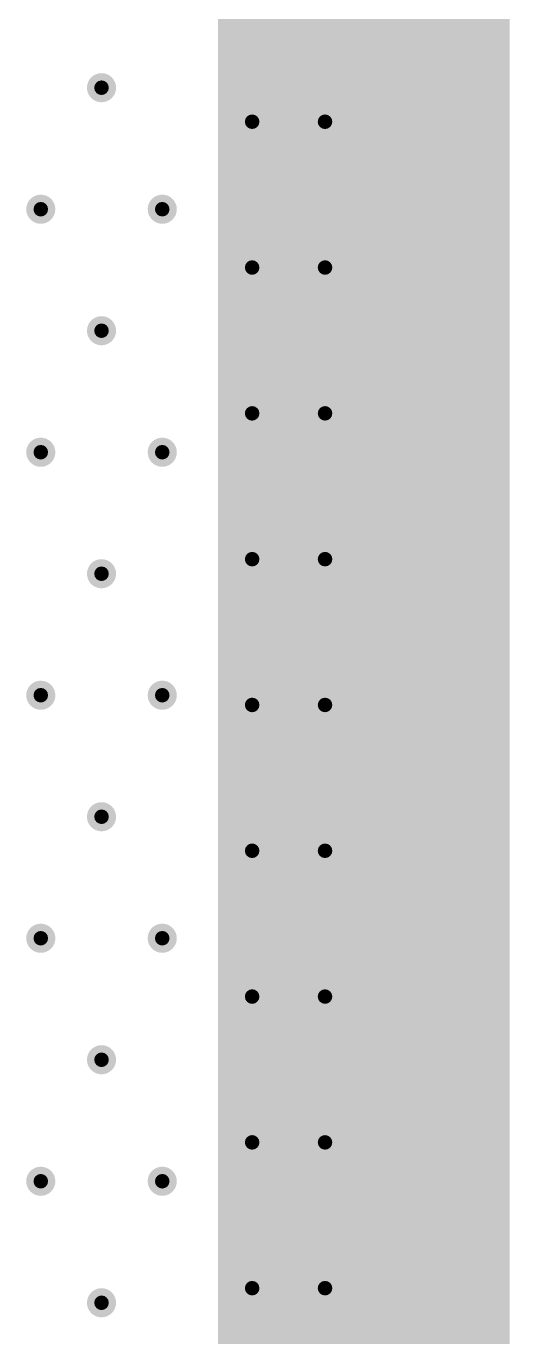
# Model space of a CAD drawing. Header units: inches. Extents: x -3 to 191, y -18 to 93.
# Drawn here: x 181.05 to 191, y 8.4 to 35.37 of the extents above; entities that cross this region are included whole.
import ezdxf

# ---------------------------------------------------------------- set-up
doc = ezdxf.new("R2010")
doc.units = ezdxf.units.IN
for name, color, linetype in [('Bottom Layer', 5, 'Continuous'), ('Bottom Solder', 6, 'Continuous'), ('GND 1', 90, 'Continuous'), ('GND 2', 156, 'Continuous'), ('Mechanical 1', 6, 'Continuous'), ('PWR', 16, 'Continuous'), ('Signal L4', 76, 'Continuous'), ('Top Layer', 1, 'Continuous'), ('Top Solder', 216, 'Continuous'), ('Via Holes', 16, 'Continuous')]:
    doc.layers.add(name, color=color, linetype=linetype)

msp = doc.modelspace()

# ---------------------------------------------------------------- hatches: boundary and pattern name
at = {"layer": 'Bottom Layer'}
msp.add_hatch(color=5, dxfattribs=at).paths.add_polyline_path([(186.154, 89.655), (186.562, 89.486), (186.929, 89.241), (187.241, 88.929), (187.486, 88.562), (187.655, 88.154), (187.741, 87.721), (187.741, 87.5), (187.741, 2.5), (187.741, 2.279), (187.655, 1.846), (187.486, 1.438), (187.241, 1.071), (186.929, 0.759), (186.562, 0.514), (186.154, 0.345), (185.721, 0.259), (185, 0.259), (185, 89.741), (185.721, 89.741)])
h = msp.add_hatch(color=5, dxfattribs=at)
edge = h.paths.add_edge_path()
edge.add_arc((182.6, 34.1), 0.3, 0, 360)
h = msp.add_hatch(color=5, dxfattribs=at)
edge = h.paths.add_edge_path()
edge.add_arc((185.7, 33.4), 0.3, 0, 360)
h = msp.add_hatch(color=5, dxfattribs=at)
edge = h.paths.add_edge_path()
edge.add_arc((187.2, 33.4), 0.3, 0, 360)
h = msp.add_hatch(color=5, dxfattribs=at)
edge = h.paths.add_edge_path()
edge.add_arc((181.35, 31.6), 0.3, 0, 360)
h = msp.add_hatch(color=5, dxfattribs=at)
edge = h.paths.add_edge_path()
edge.add_arc((183.85, 31.6), 0.3, 0, 360)
h = msp.add_hatch(color=5, dxfattribs=at)
edge = h.paths.add_edge_path()
edge.add_arc((185.7, 30.4), 0.3, 0, 360)
h = msp.add_hatch(color=5, dxfattribs=at)
edge = h.paths.add_edge_path()
edge.add_arc((187.2, 30.4), 0.3, 0, 360)
h = msp.add_hatch(color=5, dxfattribs=at)
edge = h.paths.add_edge_path()
edge.add_arc((182.6, 29.1), 0.3, 0, 360)
h = msp.add_hatch(color=5, dxfattribs=at)
edge = h.paths.add_edge_path()
edge.add_arc((185.7, 27.4), 0.3, 0, 360)
h = msp.add_hatch(color=5, dxfattribs=at)
edge = h.paths.add_edge_path()
edge.add_arc((187.2, 27.4), 0.3, 0, 360)
h = msp.add_hatch(color=5, dxfattribs=at)
edge = h.paths.add_edge_path()
edge.add_arc((181.35, 26.6), 0.3, 0, 360)
h = msp.add_hatch(color=5, dxfattribs=at)
edge = h.paths.add_edge_path()
edge.add_arc((183.85, 26.6), 0.3, 0, 360)
h = msp.add_hatch(color=5, dxfattribs=at)
edge = h.paths.add_edge_path()
edge.add_arc((185.7, 24.4), 0.3, 0, 360)
h = msp.add_hatch(color=5, dxfattribs=at)
edge = h.paths.add_edge_path()
edge.add_arc((187.2, 24.4), 0.3, 0, 360)
h = msp.add_hatch(color=5, dxfattribs=at)
edge = h.paths.add_edge_path()
edge.add_arc((182.6, 24.1), 0.3, 0, 360)
h = msp.add_hatch(color=5, dxfattribs=at)
edge = h.paths.add_edge_path()
edge.add_arc((181.35, 21.6), 0.3, 0, 360)
h = msp.add_hatch(color=5, dxfattribs=at)
edge = h.paths.add_edge_path()
edge.add_arc((183.85, 21.6), 0.3, 0, 360)
h = msp.add_hatch(color=5, dxfattribs=at)
edge = h.paths.add_edge_path()
edge.add_arc((185.7, 21.4), 0.3, 0, 360)
h = msp.add_hatch(color=5, dxfattribs=at)
edge = h.paths.add_edge_path()
edge.add_arc((187.2, 21.4), 0.3, 0, 360)
h = msp.add_hatch(color=5, dxfattribs=at)
edge = h.paths.add_edge_path()
edge.add_arc((182.6, 19.1), 0.3, 0, 360)
h = msp.add_hatch(color=5, dxfattribs=at)
edge = h.paths.add_edge_path()
edge.add_arc((185.7, 18.4), 0.3, 0, 360)
h = msp.add_hatch(color=5, dxfattribs=at)
edge = h.paths.add_edge_path()
edge.add_arc((187.2, 18.4), 0.3, 0, 360)
h = msp.add_hatch(color=5, dxfattribs=at)
edge = h.paths.add_edge_path()
edge.add_arc((181.35, 16.6), 0.3, 0, 360)
h = msp.add_hatch(color=5, dxfattribs=at)
edge = h.paths.add_edge_path()
edge.add_arc((183.85, 16.6), 0.3, 0, 360)
h = msp.add_hatch(color=5, dxfattribs=at)
edge = h.paths.add_edge_path()
edge.add_arc((185.7, 15.4), 0.3, 0, 360)
h = msp.add_hatch(color=5, dxfattribs=at)
edge = h.paths.add_edge_path()
edge.add_arc((187.2, 15.4), 0.3, 0, 360)
h = msp.add_hatch(color=5, dxfattribs=at)
edge = h.paths.add_edge_path()
edge.add_arc((182.6, 14.1), 0.3, 0, 360)
h = msp.add_hatch(color=5, dxfattribs=at)
edge = h.paths.add_edge_path()
edge.add_arc((185.7, 12.4), 0.3, 0, 360)
h = msp.add_hatch(color=5, dxfattribs=at)
edge = h.paths.add_edge_path()
edge.add_arc((187.2, 12.4), 0.3, 0, 360)
h = msp.add_hatch(color=5, dxfattribs=at)
edge = h.paths.add_edge_path()
edge.add_arc((181.35, 11.6), 0.3, 0, 360)
h = msp.add_hatch(color=5, dxfattribs=at)
edge = h.paths.add_edge_path()
edge.add_arc((183.85, 11.6), 0.3, 0, 360)
h = msp.add_hatch(color=5, dxfattribs=at)
edge = h.paths.add_edge_path()
edge.add_arc((185.7, 9.4), 0.3, 0, 360)
h = msp.add_hatch(color=5, dxfattribs=at)
edge = h.paths.add_edge_path()
edge.add_arc((187.2, 9.4), 0.3, 0, 360)
h = msp.add_hatch(color=5, dxfattribs=at)
edge = h.paths.add_edge_path()
edge.add_arc((182.6, 9.1), 0.3, 0, 360)
at = {"layer": 'GND 1'}
h = msp.add_hatch(color=90, dxfattribs=at)
edge = h.paths.add_edge_path()
edge.add_arc((182.6, 34.1), 0.3, 0, 360)
h = msp.add_hatch(color=90, dxfattribs=at)
edge = h.paths.add_edge_path()
edge.add_arc((185.7, 33.4), 0.3, 0, 360)
h = msp.add_hatch(color=90, dxfattribs=at)
edge = h.paths.add_edge_path()
edge.add_arc((187.2, 33.4), 0.3, 0, 360)
h = msp.add_hatch(color=90, dxfattribs=at)
edge = h.paths.add_edge_path()
edge.add_arc((181.35, 31.6), 0.3, 0, 360)
h = msp.add_hatch(color=90, dxfattribs=at)
edge = h.paths.add_edge_path()
edge.add_arc((183.85, 31.6), 0.3, 0, 360)
h = msp.add_hatch(color=90, dxfattribs=at)
edge = h.paths.add_edge_path()
edge.add_arc((185.7, 30.4), 0.3, 0, 360)
h = msp.add_hatch(color=90, dxfattribs=at)
edge = h.paths.add_edge_path()
edge.add_arc((187.2, 30.4), 0.3, 0, 360)
h = msp.add_hatch(color=90, dxfattribs=at)
edge = h.paths.add_edge_path()
edge.add_arc((182.6, 29.1), 0.3, 0, 360)
h = msp.add_hatch(color=90, dxfattribs=at)
edge = h.paths.add_edge_path()
edge.add_arc((185.7, 27.4), 0.3, 0, 360)
h = msp.add_hatch(color=90, dxfattribs=at)
edge = h.paths.add_edge_path()
edge.add_arc((187.2, 27.4), 0.3, 0, 360)
h = msp.add_hatch(color=90, dxfattribs=at)
edge = h.paths.add_edge_path()
edge.add_arc((181.35, 26.6), 0.3, 0, 360)
h = msp.add_hatch(color=90, dxfattribs=at)
edge = h.paths.add_edge_path()
edge.add_arc((183.85, 26.6), 0.3, 0, 360)
h = msp.add_hatch(color=90, dxfattribs=at)
edge = h.paths.add_edge_path()
edge.add_arc((185.7, 24.4), 0.3, 0, 360)
h = msp.add_hatch(color=90, dxfattribs=at)
edge = h.paths.add_edge_path()
edge.add_arc((187.2, 24.4), 0.3, 0, 360)
h = msp.add_hatch(color=90, dxfattribs=at)
edge = h.paths.add_edge_path()
edge.add_arc((182.6, 24.1), 0.3, 0, 360)
h = msp.add_hatch(color=90, dxfattribs=at)
edge = h.paths.add_edge_path()
edge.add_arc((181.35, 21.6), 0.3, 0, 360)
h = msp.add_hatch(color=90, dxfattribs=at)
edge = h.paths.add_edge_path()
edge.add_arc((183.85, 21.6), 0.3, 0, 360)
h = msp.add_hatch(color=90, dxfattribs=at)
edge = h.paths.add_edge_path()
edge.add_arc((185.7, 21.4), 0.3, 0, 360)
h = msp.add_hatch(color=90, dxfattribs=at)
edge = h.paths.add_edge_path()
edge.add_arc((187.2, 21.4), 0.3, 0, 360)
h = msp.add_hatch(color=90, dxfattribs=at)
edge = h.paths.add_edge_path()
edge.add_arc((182.6, 19.1), 0.3, 0, 360)
h = msp.add_hatch(color=90, dxfattribs=at)
edge = h.paths.add_edge_path()
edge.add_arc((185.7, 18.4), 0.3, 0, 360)
h = msp.add_hatch(color=90, dxfattribs=at)
edge = h.paths.add_edge_path()
edge.add_arc((187.2, 18.4), 0.3, 0, 360)
h = msp.add_hatch(color=90, dxfattribs=at)
edge = h.paths.add_edge_path()
edge.add_arc((181.35, 16.6), 0.3, 0, 360)
h = msp.add_hatch(color=90, dxfattribs=at)
edge = h.paths.add_edge_path()
edge.add_arc((183.85, 16.6), 0.3, 0, 360)
h = msp.add_hatch(color=90, dxfattribs=at)
edge = h.paths.add_edge_path()
edge.add_arc((185.7, 15.4), 0.3, 0, 360)
h = msp.add_hatch(color=90, dxfattribs=at)
edge = h.paths.add_edge_path()
edge.add_arc((187.2, 15.4), 0.3, 0, 360)
h = msp.add_hatch(color=90, dxfattribs=at)
edge = h.paths.add_edge_path()
edge.add_arc((182.6, 14.1), 0.3, 0, 360)
h = msp.add_hatch(color=90, dxfattribs=at)
edge = h.paths.add_edge_path()
edge.add_arc((185.7, 12.4), 0.3, 0, 360)
h = msp.add_hatch(color=90, dxfattribs=at)
edge = h.paths.add_edge_path()
edge.add_arc((187.2, 12.4), 0.3, 0, 360)
h = msp.add_hatch(color=90, dxfattribs=at)
edge = h.paths.add_edge_path()
edge.add_arc((181.35, 11.6), 0.3, 0, 360)
h = msp.add_hatch(color=90, dxfattribs=at)
edge = h.paths.add_edge_path()
edge.add_arc((183.85, 11.6), 0.3, 0, 360)
h = msp.add_hatch(color=90, dxfattribs=at)
edge = h.paths.add_edge_path()
edge.add_arc((185.7, 9.4), 0.3, 0, 360)
h = msp.add_hatch(color=90, dxfattribs=at)
edge = h.paths.add_edge_path()
edge.add_arc((187.2, 9.4), 0.3, 0, 360)
h = msp.add_hatch(color=90, dxfattribs=at)
edge = h.paths.add_edge_path()
edge.add_arc((182.6, 9.1), 0.3, 0, 360)
at = {"layer": 'GND 2'}
h = msp.add_hatch(color=156, dxfattribs=at)
edge = h.paths.add_edge_path()
edge.add_arc((182.6, 34.1), 0.3, 0, 360)
h = msp.add_hatch(color=156, dxfattribs=at)
edge = h.paths.add_edge_path()
edge.add_arc((185.7, 33.4), 0.3, 0, 360)
h = msp.add_hatch(color=156, dxfattribs=at)
edge = h.paths.add_edge_path()
edge.add_arc((187.2, 33.4), 0.3, 0, 360)
h = msp.add_hatch(color=156, dxfattribs=at)
edge = h.paths.add_edge_path()
edge.add_arc((181.35, 31.6), 0.3, 0, 360)
h = msp.add_hatch(color=156, dxfattribs=at)
edge = h.paths.add_edge_path()
edge.add_arc((183.85, 31.6), 0.3, 0, 360)
h = msp.add_hatch(color=156, dxfattribs=at)
edge = h.paths.add_edge_path()
edge.add_arc((185.7, 30.4), 0.3, 0, 360)
h = msp.add_hatch(color=156, dxfattribs=at)
edge = h.paths.add_edge_path()
edge.add_arc((187.2, 30.4), 0.3, 0, 360)
h = msp.add_hatch(color=156, dxfattribs=at)
edge = h.paths.add_edge_path()
edge.add_arc((182.6, 29.1), 0.3, 0, 360)
h = msp.add_hatch(color=156, dxfattribs=at)
edge = h.paths.add_edge_path()
edge.add_arc((185.7, 27.4), 0.3, 0, 360)
h = msp.add_hatch(color=156, dxfattribs=at)
edge = h.paths.add_edge_path()
edge.add_arc((187.2, 27.4), 0.3, 0, 360)
h = msp.add_hatch(color=156, dxfattribs=at)
edge = h.paths.add_edge_path()
edge.add_arc((181.35, 26.6), 0.3, 0, 360)
h = msp.add_hatch(color=156, dxfattribs=at)
edge = h.paths.add_edge_path()
edge.add_arc((183.85, 26.6), 0.3, 0, 360)
h = msp.add_hatch(color=156, dxfattribs=at)
edge = h.paths.add_edge_path()
edge.add_arc((185.7, 24.4), 0.3, 0, 360)
h = msp.add_hatch(color=156, dxfattribs=at)
edge = h.paths.add_edge_path()
edge.add_arc((187.2, 24.4), 0.3, 0, 360)
h = msp.add_hatch(color=156, dxfattribs=at)
edge = h.paths.add_edge_path()
edge.add_arc((182.6, 24.1), 0.3, 0, 360)
h = msp.add_hatch(color=156, dxfattribs=at)
edge = h.paths.add_edge_path()
edge.add_arc((181.35, 21.6), 0.3, 0, 360)
h = msp.add_hatch(color=156, dxfattribs=at)
edge = h.paths.add_edge_path()
edge.add_arc((183.85, 21.6), 0.3, 0, 360)
h = msp.add_hatch(color=156, dxfattribs=at)
edge = h.paths.add_edge_path()
edge.add_arc((185.7, 21.4), 0.3, 0, 360)
h = msp.add_hatch(color=156, dxfattribs=at)
edge = h.paths.add_edge_path()
edge.add_arc((187.2, 21.4), 0.3, 0, 360)
h = msp.add_hatch(color=156, dxfattribs=at)
edge = h.paths.add_edge_path()
edge.add_arc((182.6, 19.1), 0.3, 0, 360)
h = msp.add_hatch(color=156, dxfattribs=at)
edge = h.paths.add_edge_path()
edge.add_arc((185.7, 18.4), 0.3, 0, 360)
h = msp.add_hatch(color=156, dxfattribs=at)
edge = h.paths.add_edge_path()
edge.add_arc((187.2, 18.4), 0.3, 0, 360)
h = msp.add_hatch(color=156, dxfattribs=at)
edge = h.paths.add_edge_path()
edge.add_arc((181.35, 16.6), 0.3, 0, 360)
h = msp.add_hatch(color=156, dxfattribs=at)
edge = h.paths.add_edge_path()
edge.add_arc((183.85, 16.6), 0.3, 0, 360)
h = msp.add_hatch(color=156, dxfattribs=at)
edge = h.paths.add_edge_path()
edge.add_arc((185.7, 15.4), 0.3, 0, 360)
h = msp.add_hatch(color=156, dxfattribs=at)
edge = h.paths.add_edge_path()
edge.add_arc((187.2, 15.4), 0.3, 0, 360)
h = msp.add_hatch(color=156, dxfattribs=at)
edge = h.paths.add_edge_path()
edge.add_arc((182.6, 14.1), 0.3, 0, 360)
h = msp.add_hatch(color=156, dxfattribs=at)
edge = h.paths.add_edge_path()
edge.add_arc((185.7, 12.4), 0.3, 0, 360)
h = msp.add_hatch(color=156, dxfattribs=at)
edge = h.paths.add_edge_path()
edge.add_arc((187.2, 12.4), 0.3, 0, 360)
h = msp.add_hatch(color=156, dxfattribs=at)
edge = h.paths.add_edge_path()
edge.add_arc((181.35, 11.6), 0.3, 0, 360)
h = msp.add_hatch(color=156, dxfattribs=at)
edge = h.paths.add_edge_path()
edge.add_arc((183.85, 11.6), 0.3, 0, 360)
h = msp.add_hatch(color=156, dxfattribs=at)
edge = h.paths.add_edge_path()
edge.add_arc((185.7, 9.4), 0.3, 0, 360)
h = msp.add_hatch(color=156, dxfattribs=at)
edge = h.paths.add_edge_path()
edge.add_arc((187.2, 9.4), 0.3, 0, 360)
h = msp.add_hatch(color=156, dxfattribs=at)
edge = h.paths.add_edge_path()
edge.add_arc((182.6, 9.1), 0.3, 0, 360)
at = {"layer": 'PWR'}
h = msp.add_hatch(color=16, dxfattribs=at)
edge = h.paths.add_edge_path()
edge.add_arc((182.6, 34.1), 0.3, 0, 360)
h = msp.add_hatch(color=16, dxfattribs=at)
edge = h.paths.add_edge_path()
edge.add_arc((185.7, 33.4), 0.3, 0, 360)
h = msp.add_hatch(color=16, dxfattribs=at)
edge = h.paths.add_edge_path()
edge.add_arc((187.2, 33.4), 0.3, 0, 360)
h = msp.add_hatch(color=16, dxfattribs=at)
edge = h.paths.add_edge_path()
edge.add_arc((181.35, 31.6), 0.3, 0, 360)
h = msp.add_hatch(color=16, dxfattribs=at)
edge = h.paths.add_edge_path()
edge.add_arc((183.85, 31.6), 0.3, 0, 360)
h = msp.add_hatch(color=16, dxfattribs=at)
edge = h.paths.add_edge_path()
edge.add_arc((185.7, 30.4), 0.3, 0, 360)
h = msp.add_hatch(color=16, dxfattribs=at)
edge = h.paths.add_edge_path()
edge.add_arc((187.2, 30.4), 0.3, 0, 360)
h = msp.add_hatch(color=16, dxfattribs=at)
edge = h.paths.add_edge_path()
edge.add_arc((182.6, 29.1), 0.3, 0, 360)
h = msp.add_hatch(color=16, dxfattribs=at)
edge = h.paths.add_edge_path()
edge.add_arc((185.7, 27.4), 0.3, 0, 360)
h = msp.add_hatch(color=16, dxfattribs=at)
edge = h.paths.add_edge_path()
edge.add_arc((187.2, 27.4), 0.3, 0, 360)
h = msp.add_hatch(color=16, dxfattribs=at)
edge = h.paths.add_edge_path()
edge.add_arc((181.35, 26.6), 0.3, 0, 360)
h = msp.add_hatch(color=16, dxfattribs=at)
edge = h.paths.add_edge_path()
edge.add_arc((183.85, 26.6), 0.3, 0, 360)
h = msp.add_hatch(color=16, dxfattribs=at)
edge = h.paths.add_edge_path()
edge.add_arc((185.7, 24.4), 0.3, 0, 360)
h = msp.add_hatch(color=16, dxfattribs=at)
edge = h.paths.add_edge_path()
edge.add_arc((187.2, 24.4), 0.3, 0, 360)
h = msp.add_hatch(color=16, dxfattribs=at)
edge = h.paths.add_edge_path()
edge.add_arc((182.6, 24.1), 0.3, 0, 360)
h = msp.add_hatch(color=16, dxfattribs=at)
edge = h.paths.add_edge_path()
edge.add_arc((181.35, 21.6), 0.3, 0, 360)
h = msp.add_hatch(color=16, dxfattribs=at)
edge = h.paths.add_edge_path()
edge.add_arc((183.85, 21.6), 0.3, 0, 360)
h = msp.add_hatch(color=16, dxfattribs=at)
edge = h.paths.add_edge_path()
edge.add_arc((185.7, 21.4), 0.3, 0, 360)
h = msp.add_hatch(color=16, dxfattribs=at)
edge = h.paths.add_edge_path()
edge.add_arc((187.2, 21.4), 0.3, 0, 360)
h = msp.add_hatch(color=16, dxfattribs=at)
edge = h.paths.add_edge_path()
edge.add_arc((182.6, 19.1), 0.3, 0, 360)
h = msp.add_hatch(color=16, dxfattribs=at)
edge = h.paths.add_edge_path()
edge.add_arc((185.7, 18.4), 0.3, 0, 360)
h = msp.add_hatch(color=16, dxfattribs=at)
edge = h.paths.add_edge_path()
edge.add_arc((187.2, 18.4), 0.3, 0, 360)
h = msp.add_hatch(color=16, dxfattribs=at)
edge = h.paths.add_edge_path()
edge.add_arc((181.35, 16.6), 0.3, 0, 360)
h = msp.add_hatch(color=16, dxfattribs=at)
edge = h.paths.add_edge_path()
edge.add_arc((183.85, 16.6), 0.3, 0, 360)
h = msp.add_hatch(color=16, dxfattribs=at)
edge = h.paths.add_edge_path()
edge.add_arc((185.7, 15.4), 0.3, 0, 360)
h = msp.add_hatch(color=16, dxfattribs=at)
edge = h.paths.add_edge_path()
edge.add_arc((187.2, 15.4), 0.3, 0, 360)
h = msp.add_hatch(color=16, dxfattribs=at)
edge = h.paths.add_edge_path()
edge.add_arc((182.6, 14.1), 0.3, 0, 360)
h = msp.add_hatch(color=16, dxfattribs=at)
edge = h.paths.add_edge_path()
edge.add_arc((185.7, 12.4), 0.3, 0, 360)
h = msp.add_hatch(color=16, dxfattribs=at)
edge = h.paths.add_edge_path()
edge.add_arc((187.2, 12.4), 0.3, 0, 360)
h = msp.add_hatch(color=16, dxfattribs=at)
edge = h.paths.add_edge_path()
edge.add_arc((181.35, 11.6), 0.3, 0, 360)
h = msp.add_hatch(color=16, dxfattribs=at)
edge = h.paths.add_edge_path()
edge.add_arc((183.85, 11.6), 0.3, 0, 360)
h = msp.add_hatch(color=16, dxfattribs=at)
edge = h.paths.add_edge_path()
edge.add_arc((185.7, 9.4), 0.3, 0, 360)
h = msp.add_hatch(color=16, dxfattribs=at)
edge = h.paths.add_edge_path()
edge.add_arc((187.2, 9.4), 0.3, 0, 360)
h = msp.add_hatch(color=16, dxfattribs=at)
edge = h.paths.add_edge_path()
edge.add_arc((182.6, 9.1), 0.3, 0, 360)
at = {"layer": 'Signal L4'}
h = msp.add_hatch(color=76, dxfattribs=at)
edge = h.paths.add_edge_path()
edge.add_arc((182.6, 34.1), 0.3, 0, 360)
h = msp.add_hatch(color=76, dxfattribs=at)
edge = h.paths.add_edge_path()
edge.add_arc((185.7, 33.4), 0.3, 0, 360)
h = msp.add_hatch(color=76, dxfattribs=at)
edge = h.paths.add_edge_path()
edge.add_arc((187.2, 33.4), 0.3, 0, 360)
h = msp.add_hatch(color=76, dxfattribs=at)
edge = h.paths.add_edge_path()
edge.add_arc((181.35, 31.6), 0.3, 0, 360)
h = msp.add_hatch(color=76, dxfattribs=at)
edge = h.paths.add_edge_path()
edge.add_arc((183.85, 31.6), 0.3, 0, 360)
h = msp.add_hatch(color=76, dxfattribs=at)
edge = h.paths.add_edge_path()
edge.add_arc((185.7, 30.4), 0.3, 0, 360)
h = msp.add_hatch(color=76, dxfattribs=at)
edge = h.paths.add_edge_path()
edge.add_arc((187.2, 30.4), 0.3, 0, 360)
h = msp.add_hatch(color=76, dxfattribs=at)
edge = h.paths.add_edge_path()
edge.add_arc((182.6, 29.1), 0.3, 0, 360)
h = msp.add_hatch(color=76, dxfattribs=at)
edge = h.paths.add_edge_path()
edge.add_arc((185.7, 27.4), 0.3, 0, 360)
h = msp.add_hatch(color=76, dxfattribs=at)
edge = h.paths.add_edge_path()
edge.add_arc((187.2, 27.4), 0.3, 0, 360)
h = msp.add_hatch(color=76, dxfattribs=at)
edge = h.paths.add_edge_path()
edge.add_arc((181.35, 26.6), 0.3, 0, 360)
h = msp.add_hatch(color=76, dxfattribs=at)
edge = h.paths.add_edge_path()
edge.add_arc((183.85, 26.6), 0.3, 0, 360)
h = msp.add_hatch(color=76, dxfattribs=at)
edge = h.paths.add_edge_path()
edge.add_arc((185.7, 24.4), 0.3, 0, 360)
h = msp.add_hatch(color=76, dxfattribs=at)
edge = h.paths.add_edge_path()
edge.add_arc((187.2, 24.4), 0.3, 0, 360)
h = msp.add_hatch(color=76, dxfattribs=at)
edge = h.paths.add_edge_path()
edge.add_arc((182.6, 24.1), 0.3, 0, 360)
h = msp.add_hatch(color=76, dxfattribs=at)
edge = h.paths.add_edge_path()
edge.add_arc((181.35, 21.6), 0.3, 0, 360)
h = msp.add_hatch(color=76, dxfattribs=at)
edge = h.paths.add_edge_path()
edge.add_arc((183.85, 21.6), 0.3, 0, 360)
h = msp.add_hatch(color=76, dxfattribs=at)
edge = h.paths.add_edge_path()
edge.add_arc((185.7, 21.4), 0.3, 0, 360)
h = msp.add_hatch(color=76, dxfattribs=at)
edge = h.paths.add_edge_path()
edge.add_arc((187.2, 21.4), 0.3, 0, 360)
h = msp.add_hatch(color=76, dxfattribs=at)
edge = h.paths.add_edge_path()
edge.add_arc((182.6, 19.1), 0.3, 0, 360)
h = msp.add_hatch(color=76, dxfattribs=at)
edge = h.paths.add_edge_path()
edge.add_arc((185.7, 18.4), 0.3, 0, 360)
h = msp.add_hatch(color=76, dxfattribs=at)
edge = h.paths.add_edge_path()
edge.add_arc((187.2, 18.4), 0.3, 0, 360)
h = msp.add_hatch(color=76, dxfattribs=at)
edge = h.paths.add_edge_path()
edge.add_arc((181.35, 16.6), 0.3, 0, 360)
h = msp.add_hatch(color=76, dxfattribs=at)
edge = h.paths.add_edge_path()
edge.add_arc((183.85, 16.6), 0.3, 0, 360)
h = msp.add_hatch(color=76, dxfattribs=at)
edge = h.paths.add_edge_path()
edge.add_arc((185.7, 15.4), 0.3, 0, 360)
h = msp.add_hatch(color=76, dxfattribs=at)
edge = h.paths.add_edge_path()
edge.add_arc((187.2, 15.4), 0.3, 0, 360)
h = msp.add_hatch(color=76, dxfattribs=at)
edge = h.paths.add_edge_path()
edge.add_arc((182.6, 14.1), 0.3, 0, 360)
h = msp.add_hatch(color=76, dxfattribs=at)
edge = h.paths.add_edge_path()
edge.add_arc((185.7, 12.4), 0.3, 0, 360)
h = msp.add_hatch(color=76, dxfattribs=at)
edge = h.paths.add_edge_path()
edge.add_arc((187.2, 12.4), 0.3, 0, 360)
h = msp.add_hatch(color=76, dxfattribs=at)
edge = h.paths.add_edge_path()
edge.add_arc((181.35, 11.6), 0.3, 0, 360)
h = msp.add_hatch(color=76, dxfattribs=at)
edge = h.paths.add_edge_path()
edge.add_arc((183.85, 11.6), 0.3, 0, 360)
h = msp.add_hatch(color=76, dxfattribs=at)
edge = h.paths.add_edge_path()
edge.add_arc((185.7, 9.4), 0.3, 0, 360)
h = msp.add_hatch(color=76, dxfattribs=at)
edge = h.paths.add_edge_path()
edge.add_arc((187.2, 9.4), 0.3, 0, 360)
h = msp.add_hatch(color=76, dxfattribs=at)
edge = h.paths.add_edge_path()
edge.add_arc((182.6, 9.1), 0.3, 0, 360)
at = {"layer": 'Top Layer'}
msp.add_hatch(color=1, dxfattribs=at).paths.add_polyline_path([(186.154, 89.655), (186.562, 89.486), (186.929, 89.241), (187.241, 88.929), (187.486, 88.562), (187.655, 88.154), (187.741, 87.721), (187.741, 87.5), (187.741, 2.5), (187.741, 2.279), (187.655, 1.846), (187.486, 1.438), (187.241, 1.071), (186.929, 0.759), (186.562, 0.514), (186.154, 0.345), (185.721, 0.259), (185, 0.259), (185, 89.741), (185.721, 89.741)])
h = msp.add_hatch(color=1, dxfattribs=at)
edge = h.paths.add_edge_path()
edge.add_arc((182.6, 34.1), 0.3, 0, 360)
h = msp.add_hatch(color=1, dxfattribs=at)
edge = h.paths.add_edge_path()
edge.add_arc((185.7, 33.4), 0.3, 0, 360)
h = msp.add_hatch(color=1, dxfattribs=at)
edge = h.paths.add_edge_path()
edge.add_arc((187.2, 33.4), 0.3, 0, 360)
h = msp.add_hatch(color=1, dxfattribs=at)
edge = h.paths.add_edge_path()
edge.add_arc((181.35, 31.6), 0.3, 0, 360)
h = msp.add_hatch(color=1, dxfattribs=at)
edge = h.paths.add_edge_path()
edge.add_arc((183.85, 31.6), 0.3, 0, 360)
h = msp.add_hatch(color=1, dxfattribs=at)
edge = h.paths.add_edge_path()
edge.add_arc((185.7, 30.4), 0.3, 0, 360)
h = msp.add_hatch(color=1, dxfattribs=at)
edge = h.paths.add_edge_path()
edge.add_arc((187.2, 30.4), 0.3, 0, 360)
h = msp.add_hatch(color=1, dxfattribs=at)
edge = h.paths.add_edge_path()
edge.add_arc((182.6, 29.1), 0.3, 0, 360)
h = msp.add_hatch(color=1, dxfattribs=at)
edge = h.paths.add_edge_path()
edge.add_arc((185.7, 27.4), 0.3, 0, 360)
h = msp.add_hatch(color=1, dxfattribs=at)
edge = h.paths.add_edge_path()
edge.add_arc((187.2, 27.4), 0.3, 0, 360)
h = msp.add_hatch(color=1, dxfattribs=at)
edge = h.paths.add_edge_path()
edge.add_arc((181.35, 26.6), 0.3, 0, 360)
h = msp.add_hatch(color=1, dxfattribs=at)
edge = h.paths.add_edge_path()
edge.add_arc((183.85, 26.6), 0.3, 0, 360)
h = msp.add_hatch(color=1, dxfattribs=at)
edge = h.paths.add_edge_path()
edge.add_arc((185.7, 24.4), 0.3, 0, 360)
h = msp.add_hatch(color=1, dxfattribs=at)
edge = h.paths.add_edge_path()
edge.add_arc((187.2, 24.4), 0.3, 0, 360)
h = msp.add_hatch(color=1, dxfattribs=at)
edge = h.paths.add_edge_path()
edge.add_arc((182.6, 24.1), 0.3, 0, 360)
h = msp.add_hatch(color=1, dxfattribs=at)
edge = h.paths.add_edge_path()
edge.add_arc((181.35, 21.6), 0.3, 0, 360)
h = msp.add_hatch(color=1, dxfattribs=at)
edge = h.paths.add_edge_path()
edge.add_arc((183.85, 21.6), 0.3, 0, 360)
h = msp.add_hatch(color=1, dxfattribs=at)
edge = h.paths.add_edge_path()
edge.add_arc((185.7, 21.4), 0.3, 0, 360)
h = msp.add_hatch(color=1, dxfattribs=at)
edge = h.paths.add_edge_path()
edge.add_arc((187.2, 21.4), 0.3, 0, 360)
h = msp.add_hatch(color=1, dxfattribs=at)
edge = h.paths.add_edge_path()
edge.add_arc((182.6, 19.1), 0.3, 0, 360)
h = msp.add_hatch(color=1, dxfattribs=at)
edge = h.paths.add_edge_path()
edge.add_arc((185.7, 18.4), 0.3, 0, 360)
h = msp.add_hatch(color=1, dxfattribs=at)
edge = h.paths.add_edge_path()
edge.add_arc((187.2, 18.4), 0.3, 0, 360)
h = msp.add_hatch(color=1, dxfattribs=at)
edge = h.paths.add_edge_path()
edge.add_arc((181.35, 16.6), 0.3, 0, 360)
h = msp.add_hatch(color=1, dxfattribs=at)
edge = h.paths.add_edge_path()
edge.add_arc((183.85, 16.6), 0.3, 0, 360)
h = msp.add_hatch(color=1, dxfattribs=at)
edge = h.paths.add_edge_path()
edge.add_arc((185.7, 15.4), 0.3, 0, 360)
h = msp.add_hatch(color=1, dxfattribs=at)
edge = h.paths.add_edge_path()
edge.add_arc((187.2, 15.4), 0.3, 0, 360)
h = msp.add_hatch(color=1, dxfattribs=at)
edge = h.paths.add_edge_path()
edge.add_arc((182.6, 14.1), 0.3, 0, 360)
h = msp.add_hatch(color=1, dxfattribs=at)
edge = h.paths.add_edge_path()
edge.add_arc((185.7, 12.4), 0.3, 0, 360)
h = msp.add_hatch(color=1, dxfattribs=at)
edge = h.paths.add_edge_path()
edge.add_arc((187.2, 12.4), 0.3, 0, 360)
h = msp.add_hatch(color=1, dxfattribs=at)
edge = h.paths.add_edge_path()
edge.add_arc((181.35, 11.6), 0.3, 0, 360)
h = msp.add_hatch(color=1, dxfattribs=at)
edge = h.paths.add_edge_path()
edge.add_arc((183.85, 11.6), 0.3, 0, 360)
h = msp.add_hatch(color=1, dxfattribs=at)
edge = h.paths.add_edge_path()
edge.add_arc((185.7, 9.4), 0.3, 0, 360)
h = msp.add_hatch(color=1, dxfattribs=at)
edge = h.paths.add_edge_path()
edge.add_arc((187.2, 9.4), 0.3, 0, 360)
h = msp.add_hatch(color=1, dxfattribs=at)
edge = h.paths.add_edge_path()
edge.add_arc((182.6, 9.1), 0.3, 0, 360)
at = {"layer": 'Via Holes'}
h = msp.add_hatch(color=7, dxfattribs=at)
edge = h.paths.add_edge_path()
edge.add_arc((182.6, 34.1), 0.15, 0, 360)
h = msp.add_hatch(color=7, dxfattribs=at)
edge = h.paths.add_edge_path()
edge.add_arc((185.7, 33.4), 0.15, 0, 360)
h = msp.add_hatch(color=7, dxfattribs=at)
edge = h.paths.add_edge_path()
edge.add_arc((187.2, 33.4), 0.15, 0, 360)
h = msp.add_hatch(color=7, dxfattribs=at)
edge = h.paths.add_edge_path()
edge.add_arc((181.35, 31.6), 0.15, 0, 360)
h = msp.add_hatch(color=7, dxfattribs=at)
edge = h.paths.add_edge_path()
edge.add_arc((183.85, 31.6), 0.15, 0, 360)
h = msp.add_hatch(color=7, dxfattribs=at)
edge = h.paths.add_edge_path()
edge.add_arc((185.7, 30.4), 0.15, 0, 360)
h = msp.add_hatch(color=7, dxfattribs=at)
edge = h.paths.add_edge_path()
edge.add_arc((187.2, 30.4), 0.15, 0, 360)
h = msp.add_hatch(color=7, dxfattribs=at)
edge = h.paths.add_edge_path()
edge.add_arc((182.6, 29.1), 0.15, 0, 360)
h = msp.add_hatch(color=7, dxfattribs=at)
edge = h.paths.add_edge_path()
edge.add_arc((185.7, 27.4), 0.15, 0, 360)
h = msp.add_hatch(color=7, dxfattribs=at)
edge = h.paths.add_edge_path()
edge.add_arc((187.2, 27.4), 0.15, 0, 360)
h = msp.add_hatch(color=7, dxfattribs=at)
edge = h.paths.add_edge_path()
edge.add_arc((181.35, 26.6), 0.15, 0, 360)
h = msp.add_hatch(color=7, dxfattribs=at)
edge = h.paths.add_edge_path()
edge.add_arc((183.85, 26.6), 0.15, 0, 360)
h = msp.add_hatch(color=7, dxfattribs=at)
edge = h.paths.add_edge_path()
edge.add_arc((185.7, 24.4), 0.15, 0, 360)
h = msp.add_hatch(color=7, dxfattribs=at)
edge = h.paths.add_edge_path()
edge.add_arc((187.2, 24.4), 0.15, 0, 360)
h = msp.add_hatch(color=7, dxfattribs=at)
edge = h.paths.add_edge_path()
edge.add_arc((182.6, 24.1), 0.15, 0, 360)
h = msp.add_hatch(color=7, dxfattribs=at)
edge = h.paths.add_edge_path()
edge.add_arc((181.35, 21.6), 0.15, 0, 360)
h = msp.add_hatch(color=7, dxfattribs=at)
edge = h.paths.add_edge_path()
edge.add_arc((183.85, 21.6), 0.15, 0, 360)
h = msp.add_hatch(color=7, dxfattribs=at)
edge = h.paths.add_edge_path()
edge.add_arc((185.7, 21.4), 0.15, 0, 360)
h = msp.add_hatch(color=7, dxfattribs=at)
edge = h.paths.add_edge_path()
edge.add_arc((187.2, 21.4), 0.15, 0, 360)
h = msp.add_hatch(color=7, dxfattribs=at)
edge = h.paths.add_edge_path()
edge.add_arc((182.6, 19.1), 0.15, 0, 360)
h = msp.add_hatch(color=7, dxfattribs=at)
edge = h.paths.add_edge_path()
edge.add_arc((185.7, 18.4), 0.15, 0, 360)
h = msp.add_hatch(color=7, dxfattribs=at)
edge = h.paths.add_edge_path()
edge.add_arc((187.2, 18.4), 0.15, 0, 360)
h = msp.add_hatch(color=7, dxfattribs=at)
edge = h.paths.add_edge_path()
edge.add_arc((181.35, 16.6), 0.15, 0, 360)
h = msp.add_hatch(color=7, dxfattribs=at)
edge = h.paths.add_edge_path()
edge.add_arc((183.85, 16.6), 0.15, 0, 360)
h = msp.add_hatch(color=7, dxfattribs=at)
edge = h.paths.add_edge_path()
edge.add_arc((185.7, 15.4), 0.15, 0, 360)
h = msp.add_hatch(color=7, dxfattribs=at)
edge = h.paths.add_edge_path()
edge.add_arc((187.2, 15.4), 0.15, 0, 360)
h = msp.add_hatch(color=7, dxfattribs=at)
edge = h.paths.add_edge_path()
edge.add_arc((182.6, 14.1), 0.15, 0, 360)
h = msp.add_hatch(color=7, dxfattribs=at)
edge = h.paths.add_edge_path()
edge.add_arc((185.7, 12.4), 0.15, 0, 360)
h = msp.add_hatch(color=7, dxfattribs=at)
edge = h.paths.add_edge_path()
edge.add_arc((187.2, 12.4), 0.15, 0, 360)
h = msp.add_hatch(color=7, dxfattribs=at)
edge = h.paths.add_edge_path()
edge.add_arc((181.35, 11.6), 0.15, 0, 360)
h = msp.add_hatch(color=7, dxfattribs=at)
edge = h.paths.add_edge_path()
edge.add_arc((183.85, 11.6), 0.15, 0, 360)
h = msp.add_hatch(color=7, dxfattribs=at)
edge = h.paths.add_edge_path()
edge.add_arc((185.7, 9.4), 0.15, 0, 360)
h = msp.add_hatch(color=7, dxfattribs=at)
edge = h.paths.add_edge_path()
edge.add_arc((187.2, 9.4), 0.15, 0, 360)
h = msp.add_hatch(color=7, dxfattribs=at)
edge = h.paths.add_edge_path()
edge.add_arc((182.6, 9.1), 0.15, 0, 360)

# ---------------------------------------------------------------- linework, layer by layer
at = {"layer": 'Bottom Solder'}
msp.add_lwpolyline([(188.003, 5, 6, 6, 0), (188.003, 85.002, 6, 6, 0)], format="xyseb", dxfattribs=at)
at = {"layer": 'Mechanical 1'}
msp.add_lwpolyline([(188, 2.5, 0.254, 0.254, 0), (188, 87.5, 0.254, 0.254, 0)], format="xyseb", dxfattribs=at)
at = {"layer": 'Top Solder'}
msp.add_lwpolyline([(188.003, 5, 6, 6, 0), (188.003, 85.003, 6, 6, 0)], format="xyseb", dxfattribs=at)

doc.saveas('drawing.dxf')
